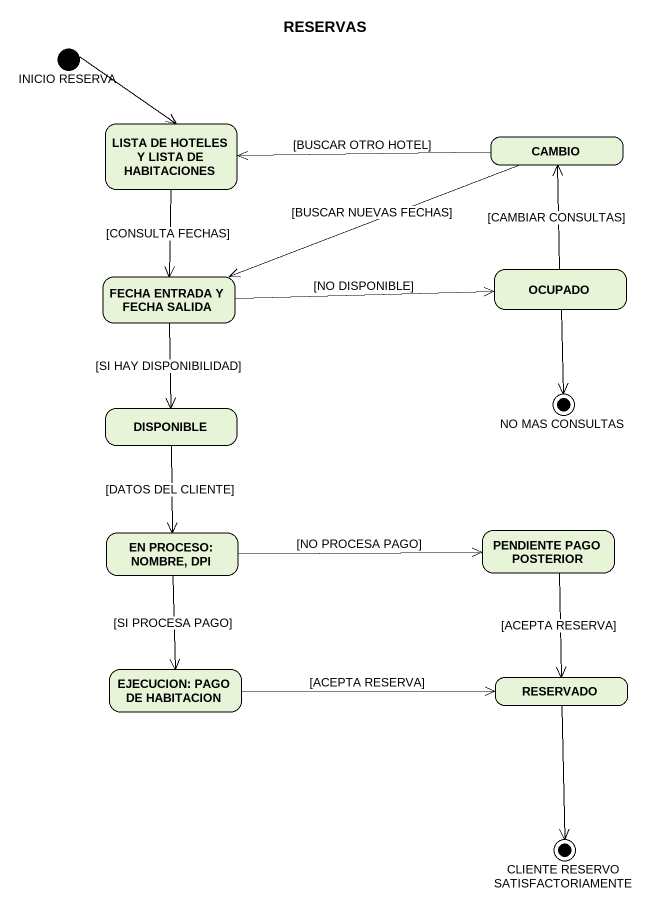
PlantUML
@startuml
title RESERVAS
hide empty description
state "INICIO RESERVA" as INICIO_RESERVA <<start>>
state "LISTA DE HOTELES Y LISTA DE HABITACIONES" as LISTA_DE_HOTELES_Y_LISTA_DE
state CAMBIO
state "FECHA ENTRADA Y FECHA SALIDA" as FECHA_ENTRADA_Y_FECHA_SALIDA
state OCUPADO
state "NO MAS CONSULTAS" as NO_MAS_CONSULTAS <<end>>
state DISPONIBLE
state "EN PROCESO: NOMBRE, DPI" as EN_PROCESO_NOMBRE_DPI
state "PENDIENTE PAGO POSTERIOR" as PENDIENTE_PAGO_POSTERIOR
state "EJECUCION: PAGO DE HABITACION" as EJECUCION_PAGO_DE_HABITACION
state RESERVADO
state "CLIENTE RESERVO SATISFACTORIAMENTE" as CLIENTE_RESERVO <<end>>
INICIO_RESERVA --> LISTA_DE_HOTELES_Y_LISTA_DE
LISTA_DE_HOTELES_Y_LISTA_DE --> FECHA_ENTRADA_Y_FECHA_SALIDA : [CONSULTA FECHAS]
CAMBIO -left-> LISTA_DE_HOTELES_Y_LISTA_DE : [BUSCAR OTRO HOTEL]
CAMBIO -left-> FECHA_ENTRADA_Y_FECHA_SALIDA : [BUSCAR NUEVAS FECHAS]
FECHA_ENTRADA_Y_FECHA_SALIDA -right-> OCUPADO : [NO DISPONIBLE]
FECHA_ENTRADA_Y_FECHA_SALIDA --> DISPONIBLE : [SI HAY DISPONIBILIDAD]
OCUPADO -up-> CAMBIO : [CAMBIAR CONSULTAS]
OCUPADO --> NO_MAS_CONSULTAS
DISPONIBLE --> EN_PROCESO_NOMBRE_DPI : [DATOS DEL CLIENTE]
EN_PROCESO_NOMBRE_DPI -right-> PENDIENTE_PAGO_POSTERIOR : [NO PROCESA PAGO]
EN_PROCESO_NOMBRE_DPI --> EJECUCION_PAGO_DE_HABITACION : [SI PROCESA PAGO]
PENDIENTE_PAGO_POSTERIOR --> RESERVADO : [ACEPTA RESERVA]
EJECUCION_PAGO_DE_HABITACION -right-> RESERVADO : [ACEPTA RESERVA]
RESERVADO --> CLIENTE_RESERVO
@enduml
